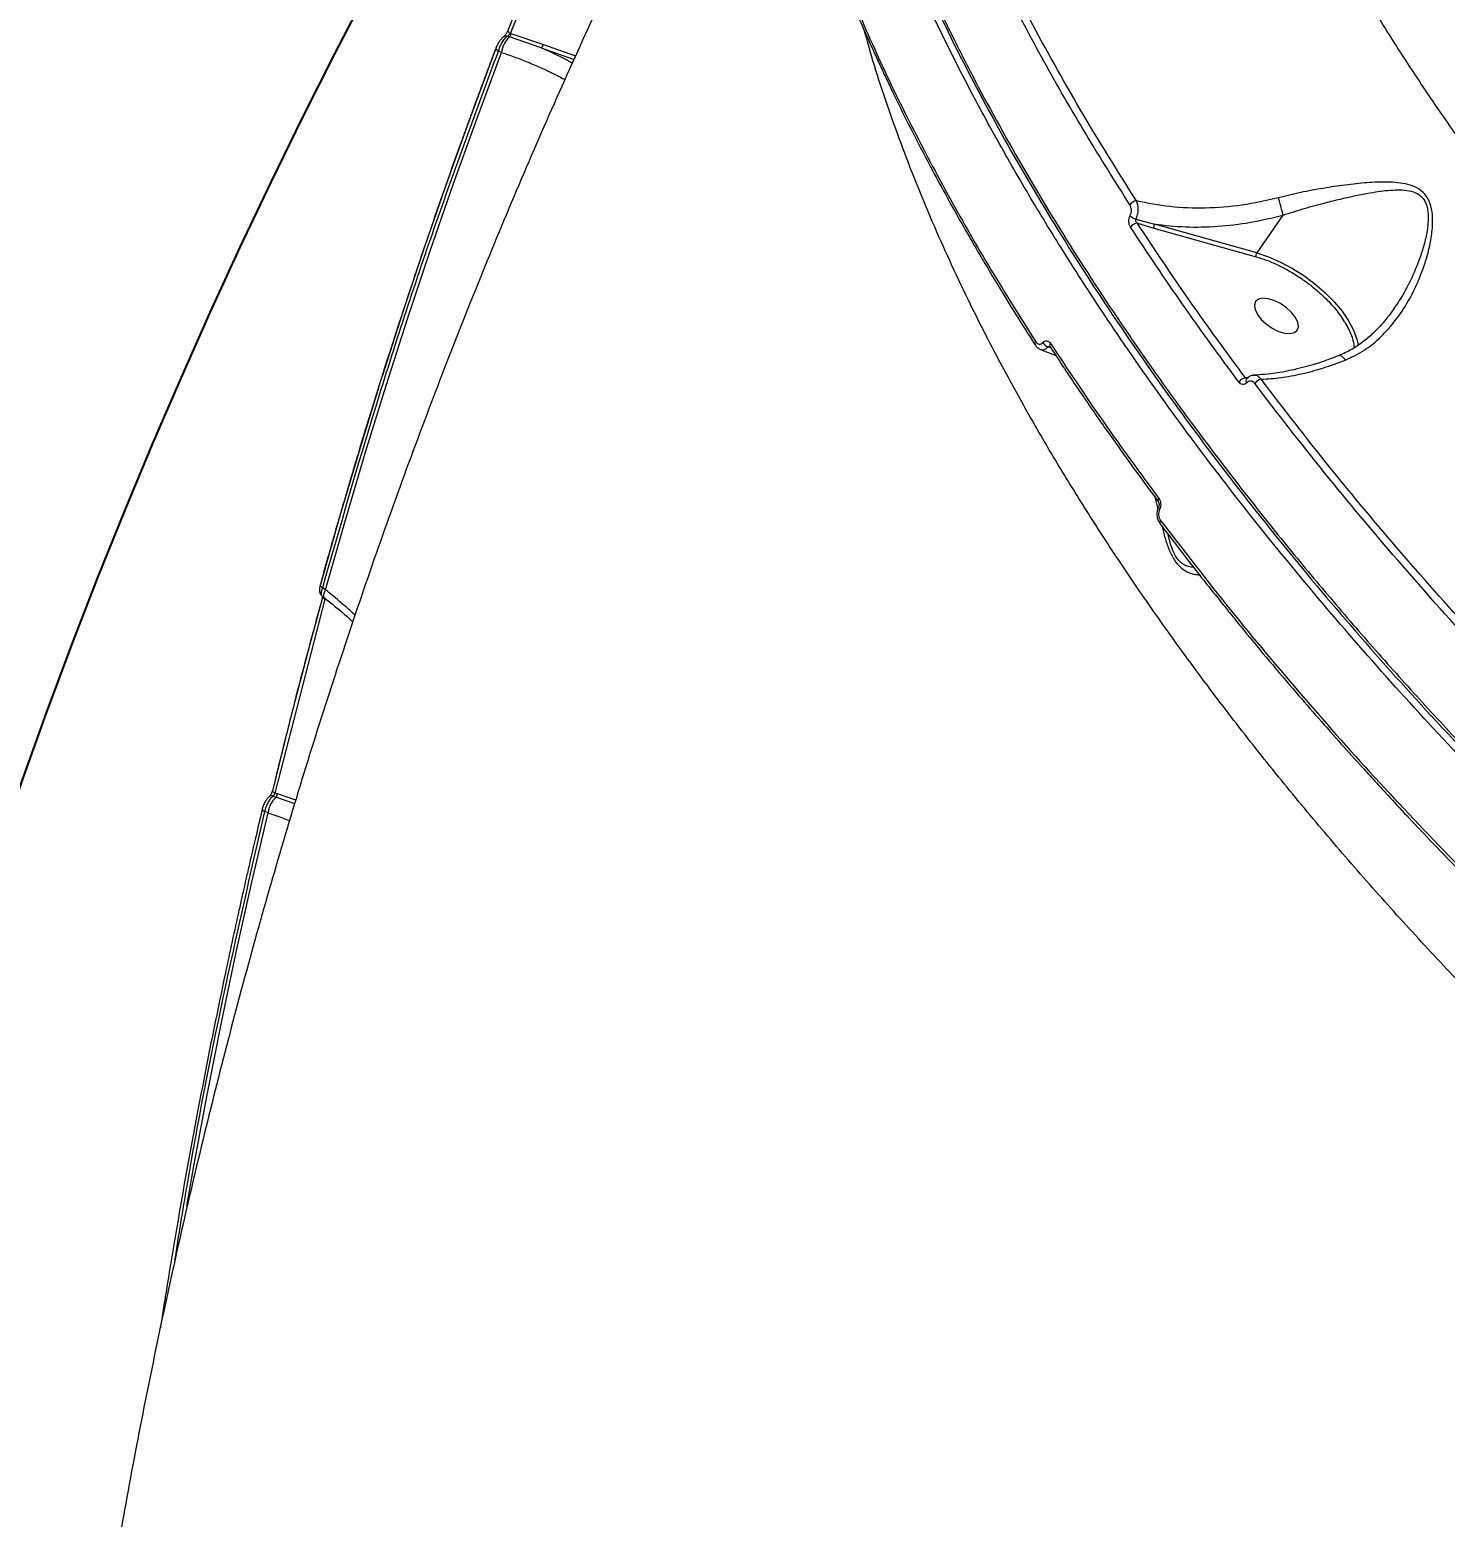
# Model space of a CAD drawing. Header units: millimetres. Extents: x -5609 to 5139, y -3980 to 3221.
# Drawn here: x 1602.7 to 1854.6, y 654.7 to 919.5 of the extents above; entities that cross this region are included whole.
import ezdxf

# ---------------------------------------------------------------- set-up
doc = ezdxf.new("R2010")
doc.units = ezdxf.units.MM
for name, color, linetype in [('DIKOM_ОБЪЕКТ', 7, 'Continuous'), ('DIKOM_РАЗМЕР_ЗОНА', 7, 'Continuous'), ('DIKOM_РАЗМЕР_ОБЪЕКТА', 7, 'Continuous')]:
    doc.layers.add(name, color=color, linetype=linetype)
doc.styles.add('style1', font='arial.ttf', dxfattribs={"width": 0.8})
doc.dimstyles.new('1-50', dxfattribs={"dimtxt": 300, "dimasz": 200, "dimexe": 100, "dimexo": 0, "dimgap": 100, "dimtad": 1, "dimtxsty": 'style1', "dimcen": 200, "dimclrd": 7, "dimclre": 7, "dimclrt": 7, "dimadec": 1, "dimazin": 2, "dimtfac": 1, "dimtmove": 0, "dimatfit": 2, "dimfxl": 0, "dimlwd": 25, "dimlwe": 18, "dimarcsym": 0})

# ---------------------------------------------------------------- blocks, each defined once
blk = doc.blocks.new('A$Cc336a1e3')
at = {"color": 7, "linetype": 'Continuous', "lineweight": 15}
for p, q in [((4508.39, 2191.76), (4521.38, 2224.09)), ((4507.88, 2191.28), (4508.23, 2191.16)), ((4513.85, 2189.2), (4508.23, 2191.16)), ((4508.51, 2191.72), (4508.39, 2191.76)), ((4514.18, 2189.78), (4508.51, 2191.72)), ((4506.82, 2188.39), (4506.25, 2188.59)), ((4619.7, 2158.71), (4623.01, 2157.82)), ((4645.87, 2159.44), (4641.24, 2152.7)), ((4619.96, 2157.97), (4622.88, 2157.13)), ((4622.88, 2157.13), (4641.11, 2152.01)), ((4641.24, 2152.7), (4623.01, 2157.82)), ((4665.62, 2142.87), (4665.46, 2142.65)), ((4602.74, 2135.51), (4605.43, 2134.45)), ((4474.99, 2093.12), (4475.5, 2092.72)), ((4466.52, 2056.54), (4475.43, 2091.09)), ((4474.92, 2091.58), (4475.24, 2091.33)), ((4475.43, 2091.09), (4475.54, 2091.01)), ((4466.17, 2056.01), (4466.67, 2055.83)), ((4466.95, 2056.39), (4466.52, 2056.54)), ((4464.23, 2053.73), (4464.23, 2053.67)), ((4465.27, 2053.06), (4464.7, 2053.26))]:
    blk.add_line(p, q, dxfattribs=at)
at = {"color": 8, "linetype": 'Continuous', "lineweight": 15}
for p, q in [((4520.01, 2187.74), (4514.18, 2189.78)), ((4513.85, 2189.2), (4519.73, 2187.14)), ((4604.42, 2135.87), (4604.06, 2135.97)), ((4639.55, 2130.44), (4639.19, 2130.45)), ((4623.07, 2109.25), (4623.57, 2107.13)), ((4475.43, 2091.09), (4475.41, 2091.28)), ((4470.02, 2054.66), (4466.67, 2055.83)), ((4470.21, 2055.28), (4466.95, 2056.39))]:
    blk.add_line(p, q, dxfattribs=at)
at = {"color": 8, "linetype": 'Continuous', "lineweight": 15, "flags": 128}
for points in [[(4507.22, 2191.21), (4507.22, 2191.21), (4507.33, 2191.28), (4507.46, 2191.32), (4507.59, 2191.33), (4507.74, 2191.32), (4507.88, 2191.28)], [(4485.62, 2130.78), (4489.25, 2142.09), (4493.23, 2154), (4497.33, 2165.84), (4501.57, 2177.61), (4505.93, 2189.3)], [(4641.24, 2152.7), (4643.32, 2152), (4645.43, 2151.07), (4647.54, 2149.95), (4649.59, 2148.66), (4651.54, 2147.21), (4653.34, 2145.65), (4654.96, 2144.01), (4656.37, 2142.32), (4657.53, 2140.61), (4658.41, 2138.94), (4659, 2137.33), (4659.24, 2136.25)], [(4604.49, 2136.6), (4604.41, 2136.46), (4604.36, 2136.33), (4604.35, 2136.2), (4604.37, 2136.09), (4604.42, 2135.99), (4604.42, 2135.99)], [(4474.64, 2093.75), (4478.1, 2105.93), (4481.69, 2118.05), (4485.03, 2128.92)], [(4624.08, 2105.09), (4624, 2104.95), (4623.95, 2104.83), (4623.93, 2104.71), (4623.93, 2104.61), (4623.97, 2104.52), (4623.98, 2104.51)], [(4475.5, 2092.72), (4475.34, 2092.39), (4475.22, 2092.09), (4475.15, 2091.82), (4475.13, 2091.61), (4475.16, 2091.44), (4475.24, 2091.33), (4475.25, 2091.32)], [(4466.17, 2057.14), (4467.23, 2061.49), (4468.3, 2065.83), (4469.39, 2070.16), (4470.5, 2074.49), (4471.62, 2078.81), (4472.76, 2083.12), (4473.92, 2087.42), (4475.01, 2091.42)], [(4450.81, 1983.03), (4452.14, 1990.49), (4454.5, 2003.11), (4456.99, 2015.68), (4459.62, 2028.2), (4462.38, 2040.66), (4465.27, 2053.06)]]:
    blk.add_lwpolyline(points, dxfattribs=at)
at = {"color": 7, "linetype": 'Continuous', "lineweight": 15, "flags": 128}
for points in [[(4475.5, 2092.72), (4478.96, 2104.92), (4482.55, 2117.06), (4486.27, 2129.12), (4490.12, 2141.12), (4494.1, 2153.05), (4498.22, 2164.9), (4502.45, 2176.68), (4506.82, 2188.39)], [(4505.81, 2189.18), (4505.81, 2189.17), (4505.8, 2189.1)], [(4647.9, 2138.51), (4648.41, 2138.93), (4648.62, 2139.56), (4648.51, 2140.34), (4648.09, 2141.21), (4647.4, 2142.11), (4646.49, 2142.95), (4645.43, 2143.68), (4644.31, 2144.23), (4643.23, 2144.55), (4642.27, 2144.63), (4641.5, 2144.45), (4640.99, 2144.03), (4640.78, 2143.4), (4640.89, 2142.62), (4641.31, 2141.75), (4642, 2140.85), (4642.91, 2140), (4643.97, 2139.28), (4645.08, 2138.73), (4646.17, 2138.41), (4647.13, 2138.33), (4647.9, 2138.51)]]:
    blk.add_lwpolyline(points, dxfattribs=at)
at = {"color": 7, "linetype": 'Continuous', "lineweight": 15}
for centre, radius, start, end in [((4511.38, 2187.82), 4.59, 133.304, 172.8684), ((4507.6, 2191.83), 0.92, 313.3374, 352.8545), ((4619.9, 2160.37), 1.58, 93.617, 144.5716), ((4620.23, 2160.8), 2.16, 223.5581, 255.6109), ((4620.01, 2156.4), 1.57, 91.92, 144.9337), ((4623.72, 2157.33), 0.862, 145.3416, 193.1465), ((4604.59, 2137.48), 1.6, 206.7619, 250.774), ((4639.43, 2128.74), 1.73, 97.9193, 145.5201), ((4642.31, 2128.45), 1.78, 100.4723, 145.1848), ((4469.82, 2052.49), 4.59, 133.308, 172.8712), ((4466.04, 2056.5), 0.918, 313.3126, 352.8842)]:
    blk.add_arc(centre, radius, start, end, dxfattribs=at)
at = {"color": 8, "linetype": 'Continuous', "lineweight": 15}
for centre, radius, start, end in [((4506.53, 2189.29), 0.753, 194.1155, 247.6224), ((4639.87, 2129.96), 0.591, 145.5517, 219.5175), ((4624.13, 2108.65), 0.508, 135.0403, 204.9546), ((4475.62, 2091.75), 0.691, 198.2311, 254.0465), ((4465.91, 2055.34), 0.717, 68.8437, 125.916), ((4464.88, 2053.94), 0.7, 202.7124, 255.5549)]:
    blk.add_arc(centre, radius, start, end, dxfattribs=at)
for points, knots in [([(4640.49, 2388.8), (4639.04, 2386.86), (4635.91, 2382.68), (4631.86, 2375.74), (4628.5, 2368.79), (4625.93, 2362.25), (4623.99, 2356.24), (4622.39, 2350.06), (4621.14, 2343.74), (4620.22, 2337.27), (4619.64, 2330.67), (4619.33, 2322.02), (4619.67, 2311.18), (4621.17, 2297.99), (4623.73, 2284.57), (4626.78, 2272.86), (4629.87, 2263.04), (4632.63, 2255.17), (4635.68, 2247.28), (4639.01, 2239.38), (4642.61, 2231.47), (4646.47, 2223.57), (4650.95, 2214.97), (4656.12, 2205.68), (4662.07, 2195.71), (4668.37, 2185.81), (4674.99, 2175.99), (4681.91, 2166.26), (4689.26, 2156.45), (4697.03, 2146.58), (4705.24, 2136.66), (4713.7, 2126.88), (4722.41, 2117.25), (4731.35, 2107.79), (4742.24, 2096.72), (4755.25, 2084.15), (4770.57, 2070.23), (4786.27, 2056.78), (4802.42, 2043.71), (4819.01, 2031.05), (4836.12, 2018.74), (4853.61, 2006.83), (4865.58, 1999.28), (4871.56, 1995.51)], [0, 0, 0, 0, 0.022627, 0.048904, 0.075068, 0.094287, 0.113407, 0.132427, 0.151348, 0.17017, 0.188892, 0.207515, 0.242083, 0.27621, 0.309897, 0.343143, 0.361945, 0.380603, 0.399117, 0.417487, 0.435714, 0.453796, 0.471735, 0.49438, 0.516801, 0.538998, 0.56097, 0.582718, 0.604241, 0.626761, 0.649067, 0.671162, 0.693044, 0.714714, 0.736171, 0.769763, 0.802978, 0.835814, 0.868272, 0.901147, 0.933806, 0.966922, 1, 1, 1, 1]), ([(4578.2, 2367.71), (4576.95, 2365.92), (4573.78, 2361.33), (4569.61, 2353.35), (4566.4, 2345.79), (4564.38, 2339.94), (4563.17, 2336.02), (4562.1, 2332.04), (4561.15, 2327.99), (4560.34, 2323.88), (4559.2, 2317), (4558.21, 2307.17), (4558.04, 2294.13), (4558.93, 2280.76), (4560.85, 2267.11), (4563.69, 2253.55), (4567.34, 2240.14), (4571.69, 2226.94), (4575.67, 2216.57), (4578.79, 2209.13), (4580.74, 2204.65), (4582.77, 2200.18), (4584.88, 2195.7), (4587.06, 2191.23), (4589.31, 2186.76), (4593.64, 2178.43), (4600.43, 2166.24), (4610.28, 2150.21), (4620.92, 2134.33), (4632.29, 2118.64), (4642.84, 2105.09), (4652.25, 2093.65), (4660.28, 2084.26), (4668.52, 2074.99), (4676.94, 2065.87), (4685.54, 2056.88), (4694.28, 2048.05), (4703.17, 2039.38), (4714.39, 2028.78), (4728.15, 2016.36), (4744.67, 2002.24), (4761.66, 1988.49), (4779.06, 1975.16), (4796.84, 1962.27), (4814.93, 1949.86), (4833.28, 1937.96), (4851.86, 1926.61), (4870.59, 1915.78), (4883.17, 1909.06), (4889.46, 1905.7)], [0, 0, 0, 0, 0.017262, 0.044061, 0.070739, 0.081187, 0.091616, 0.102027, 0.112418, 0.122791, 0.133146, 0.163606, 0.193717, 0.223478, 0.25289, 0.281952, 0.308762, 0.335268, 0.361469, 0.370224, 0.378944, 0.38763, 0.396282, 0.404899, 0.413481, 0.422029, 0.452695, 0.482966, 0.512842, 0.542323, 0.571408, 0.589387, 0.607212, 0.624881, 0.642397, 0.659758, 0.676964, 0.694016, 0.710914, 0.740043, 0.769123, 0.798154, 0.827136, 0.856069, 0.884953, 0.913788, 0.942574, 0.971312, 1, 1, 1, 1]), ([(4888.48, 1904.28), (4882.19, 1907.63), (4869.6, 1914.35), (4850.87, 1925.18), (4832.3, 1936.53), (4813.94, 1948.43), (4796.25, 1960.57), (4779.26, 1972.87), (4762.98, 1985.27), (4749.87, 1995.79), (4739.75, 2004.21), (4732.47, 2010.42), (4725.29, 2016.69), (4718.21, 2023.03), (4708.65, 2031.8), (4696.73, 2043.17), (4682.71, 2057.28), (4669.09, 2071.77), (4655.94, 2086.62), (4643.6, 2101.44), (4632.09, 2116.19), (4621.42, 2130.81), (4613.62, 2142.3), (4608.29, 2150.57), (4605.14, 2155.6), (4602.06, 2160.64), (4599.07, 2165.69), (4596.17, 2170.75), (4593.35, 2175.82), (4588.97, 2183.97), (4583.34, 2195.2), (4576.95, 2209.45), (4571.35, 2223.67), (4566.61, 2237.82), (4562.86, 2251.53), (4560.05, 2264.77), (4558.17, 2277.53), (4557.37, 2287.49), (4557.16, 2294.8), (4557.17, 2299.6), (4557.32, 2304.36), (4557.62, 2309.06), (4558.07, 2313.7), (4558.97, 2320.62), (4560.72, 2329.61), (4563.84, 2340.39), (4568.02, 2350.6), (4571.6, 2357.88), (4574.08, 2361.54), (4574.52, 2362.2)], [0, 0, 0, 0, 0.029065, 0.058179, 0.087342, 0.116556, 0.145819, 0.173176, 0.200576, 0.22802, 0.240974, 0.253937, 0.26691, 0.279892, 0.292885, 0.320352, 0.348221, 0.37649, 0.40516, 0.43423, 0.461724, 0.489568, 0.51776, 0.527333, 0.536945, 0.546597, 0.556289, 0.56602, 0.575791, 0.585601, 0.61327, 0.641292, 0.669668, 0.698398, 0.727482, 0.754947, 0.78272, 0.810802, 0.821919, 0.833084, 0.844297, 0.855557, 0.866865, 0.87822, 0.906866, 0.935654, 0.964583, 0.993653, 1, 1, 1, 1]), ([(4507.99, 2192.38), (4507.98, 2192.37), (4507.92, 2192.32), (4507.96, 2192.16), (4508.11, 2191.95), (4508.3, 2191.82), (4508.39, 2191.76)], [0, 0, 0, 0, 0.077066, 0.392431, 0.707729, 1, 1, 1, 1]), ([(4813.37, 1910.9), (4808.61, 1914.02), (4799.09, 1920.25), (4785.07, 1929.99), (4771.29, 1939.98), (4757.79, 1950.23), (4745.37, 1960.1), (4733.95, 1969.55), (4723.5, 1978.52), (4713.2, 1987.71), (4703.06, 1997.1), (4693.12, 2006.68), (4683.55, 2016.27), (4674.36, 2025.87), (4665.53, 2035.46), (4656.93, 2045.21), (4648.57, 2055.1), (4640.47, 2065.14), (4633.15, 2074.65), (4626.57, 2083.61), (4620.65, 2092.01), (4614.96, 2100.48), (4609.5, 2109), (4604.28, 2117.58), (4599.32, 2126.2), (4593.67, 2136.61), (4587.61, 2148.81), (4581.45, 2162.74), (4576.19, 2176.62), (4572.95, 2186.43), (4571.59, 2191.55), (4571.42, 2192.17)], [0, 0, 0, 0, 0.040249, 0.080537, 0.120547, 0.160412, 0.200491, 0.233123, 0.266009, 0.29915, 0.332546, 0.366197, 0.400102, 0.4325, 0.465218, 0.498258, 0.531618, 0.565298, 0.5993, 0.627123, 0.655194, 0.683514, 0.712083, 0.740899, 0.769965, 0.799278, 0.846784, 0.894953, 0.943784, 0.993278, 1, 1, 1, 1]), ([(4506.82, 2188.39), (4507.62, 2188.11), (4509.21, 2187.57), (4511.52, 2186.67), (4513.66, 2185.76), (4515.69, 2184.81), (4517.13, 2184.08), (4517.9, 2183.63), (4518.08, 2183.53)], [0, 0, 0, 0, 0.187744, 0.37421, 0.576452, 0.746716, 0.942479, 1, 1, 1, 1]), ([(4519.41, 2186.44), (4518.96, 2186.71), (4517.32, 2187.67), (4515.3, 2188.56), (4513.85, 2189.2)], [0, 0, 0, 0, 0.278048, 1, 1, 1, 1]), ([(4645.87, 2159.44), (4647.14, 2159.84), (4649.67, 2160.63), (4653.07, 2161.55), (4656.01, 2162.28), (4658.52, 2162.85), (4661.37, 2163.42), (4664.53, 2163.9), (4667.38, 2164), (4669.45, 2163.51), (4670.55, 2162.78), (4671.16, 2161.88), (4671.48, 2161.08), (4671.66, 2160.2), (4671.76, 2158.74), (4671.57, 2156.66), (4670.99, 2154.12), (4670.03, 2151.13), (4668.6, 2147.81), (4667.06, 2144.87), (4665.94, 2143.32), (4665.62, 2142.87)], [0, 0, 0, 0, 0.079791, 0.15972, 0.215069, 0.268962, 0.323428, 0.405075, 0.485257, 0.524369, 0.562155, 0.580782, 0.600148, 0.618896, 0.638876, 0.691698, 0.746223, 0.79775, 0.882402, 0.965901, 1, 1, 1, 1]), ([(4641.11, 2152.01), (4641.7, 2151.82), (4642.95, 2151.43), (4644.97, 2150.57), (4647.18, 2149.42), (4649.51, 2147.93), (4651.86, 2146.12), (4654.09, 2144.02), (4656.02, 2141.74), (4657.48, 2139.4), (4658.36, 2137.37), (4658.48, 2136.26), (4658.53, 2135.81)], [0, 0, 0, 0, 0.074597, 0.157028, 0.247604, 0.346277, 0.452512, 0.56519, 0.682554, 0.802315, 0.921897, 1, 1, 1, 1]), ([(4601.85, 2136.92), (4601.81, 2136.83), (4601.71, 2136.65), (4601.69, 2136.45), (4601.76, 2136.37), (4601.78, 2136.34)], [0, 0, 0, 0, 0.394265, 0.81825, 1, 1, 1, 1]), ([(4602.76, 2135.56), (4602.83, 2135.52), (4603.06, 2135.4), (4603.54, 2135.52), (4603.89, 2135.82), (4604.06, 2135.97)], [0, 0, 0, 0, 0.168502, 0.583243, 1, 1, 1, 1]), ([(4604.06, 2135.97), (4604.08, 2135.99), (4604.12, 2136.02), (4604.22, 2136.06), (4604.35, 2136.07), (4604.43, 2136.03), (4604.47, 2136.02)], [0, 0, 0, 0, 0.185257, 0.377029, 0.785392, 1, 1, 1, 1]), ([(4656.98, 2133.61), (4656.82, 2133.82), (4656.57, 2134.14), (4656.26, 2134.36), (4656.03, 2134.47), (4655.91, 2134.41), (4655.86, 2134.38)], [0, 0, 0, 0, 0.378552, 0.582818, 0.791678, 1, 1, 1, 1]), ([(4639.44, 2130.3), (4639.44, 2130.3), (4639.4, 2130.3), (4639.3, 2130.34), (4639.23, 2130.41), (4639.19, 2130.45)], [0, 0, 0, 0, 0.007093, 0.503427, 1, 1, 1, 1]), ([(4641.98, 2130.2), (4641.81, 2130.38), (4641.48, 2130.74), (4641.01, 2130.95), (4640.75, 2130.9), (4640.7, 2130.89)], [0, 0, 0, 0, 0.445665, 0.89067, 1, 1, 1, 1]), ([(4623.92, 2107.05), (4623.85, 2107.13), (4623.75, 2107.25), (4623.71, 2107.39), (4623.7, 2107.48), (4623.72, 2107.52), (4623.73, 2107.53)], [0, 0, 0, 0, 0.420165, 0.647269, 0.879482, 1, 1, 1, 1]), ([(4624.34, 2104.05), (4624.51, 2103.34), (4624.85, 2101.95), (4625.55, 2099.89), (4626.46, 2098.02), (4627.63, 2096.66), (4628.96, 2095.82), (4630.1, 2095.46), (4630.77, 2095.42), (4630.99, 2095.41)], [0, 0, 0, 0, 0.144484, 0.286167, 0.430667, 0.575344, 0.718911, 0.90744, 1, 1, 1, 1]), ([(4629.94, 2096.75), (4629.87, 2096.75), (4629.51, 2096.75), (4628.94, 2096.89), (4628.3, 2097.17), (4627.66, 2097.58), (4626.89, 2098.39), (4626.18, 2099.84), (4625.73, 2101.28), (4625.54, 2102.21), (4625.46, 2102.58)], [0, 0, 0, 0, 0.039455, 0.212836, 0.302066, 0.383551, 0.549975, 0.716743, 0.886608, 1, 1, 1, 1]), ([(4474.53, 2093.63), (4474.53, 2093.57), (4474.52, 2093.47), (4474.7, 2093.28), (4474.89, 2093.17), (4474.99, 2093.12)], [0, 0, 0, 0, 0.341553, 0.683125, 1, 1, 1, 1]), ([(4474.92, 2091.58), (4474.85, 2091.66), (4474.73, 2091.84), (4474.76, 2092.4), (4474.91, 2092.88), (4474.99, 2093.12)], [0, 0, 0, 0, 0.338338, 0.669799, 1, 1, 1, 1]), ([(4480.76, 2088.19), (4480.36, 2088.56), (4479.6, 2089.28), (4478.27, 2090.45), (4476.92, 2091.6), (4475.92, 2092.39), (4475.5, 2092.72)], [0, 0, 0, 0, 0.241337, 0.462961, 0.772367, 1, 1, 1, 1]), ([(4466.06, 2057.03), (4466.05, 2056.98), (4466.05, 2056.87), (4466.23, 2056.69), (4466.42, 2056.59), (4466.52, 2056.54)], [0, 0, 0, 0, 0.341628, 0.683264, 1, 1, 1, 1]), ([(4448.7, 1973.41), (4449.4, 1977.82), (4451.9, 1993.52), (4457.14, 2020.2), (4462.18, 2042.24), (4464.7, 2053.26)], [0, 0, 0, 0, 0.163088, 0.581554, 1, 1, 1, 1]), ([(4465.27, 2053.06), (4466.19, 2052.74), (4467.51, 2052.28), (4468.73, 2051.77), (4469.1, 2051.62)], [0, 0, 0, 0, 0.693062, 1, 1, 1, 1])]:
    blk.add_open_spline(points, degree=3, knots=knots, dxfattribs=at)
at = {"color": 7, "linetype": 'Continuous', "lineweight": 15}
for points, knots in [([(4559.57, 2318.69), (4559.13, 2315.46), (4558.12, 2308.02), (4557.88, 2295.73), (4558.62, 2281.96), (4560.31, 2269.29), (4562.52, 2257.94), (4564.92, 2247.97), (4567.83, 2237.78), (4571.15, 2227.74), (4574.98, 2217.46), (4579.96, 2205.39), (4586.6, 2191.07), (4595.03, 2174.97), (4604.47, 2158.73), (4614.89, 2142.42), (4626.27, 2126.07), (4638.56, 2109.72), (4651.74, 2093.43), (4665.77, 2077.25), (4680.59, 2061.23), (4696.15, 2045.43), (4712.41, 2029.89), (4729.33, 2014.66), (4746.86, 1999.78), (4764.94, 1985.29), (4783.5, 1971.24), (4800.89, 1958.84), (4816.94, 1947.97), (4831.55, 1938.51), (4844.64, 1930.42), (4856.06, 1923.63), (4863.38, 1919.41), (4868.38, 1916.59), (4871.33, 1914.94), (4874.85, 1912.99), (4879.02, 1910.71), (4883.84, 1908.12), (4887.28, 1906.31), (4889.1, 1905.34)], [0, 0, 0, 0, 0.027389, 0.062923, 0.098461, 0.134071, 0.157765, 0.181452, 0.205572, 0.229702, 0.251297, 0.276191, 0.311718, 0.347318, 0.382848, 0.418367, 0.453886, 0.489404, 0.524924, 0.560518, 0.596048, 0.631564, 0.667079, 0.702594, 0.738111, 0.773701, 0.809233, 0.844748, 0.871267, 0.897785, 0.924305, 0.941808, 0.958909, 0.963261, 0.968323, 0.974533, 0.981894, 0.990387, 1, 1, 1, 1]), ([(4552.28, 2252.81), (4551.2, 2250.83), (4547.27, 2243.62), (4540.75, 2231.01), (4532.73, 2214.97), (4524.98, 2198.75), (4517.49, 2182.37), (4510.27, 2165.82), (4503.32, 2149.12), (4496.63, 2132.26), (4490.21, 2115.26), (4484.07, 2098.11), (4478.2, 2080.82), (4472.61, 2063.4), (4467.3, 2045.85), (4462.27, 2028.18), (4457.52, 2010.38), (4453.05, 1992.47), (4448.87, 1974.45), (4444.98, 1956.33), (4441.37, 1938.11), (4438.05, 1919.79), (4435.03, 1901.38), (4432.66, 1885.61), (4431.41, 1875.94), (4430.96, 1872.47)], [0, 0, 0, 0, 0.017073, 0.062161, 0.107301, 0.152493, 0.197737, 0.243033, 0.28838, 0.333777, 0.379225, 0.424722, 0.470268, 0.51586, 0.5615, 0.607185, 0.652914, 0.698687, 0.744502, 0.790357, 0.836252, 0.882186, 0.928156, 0.974162, 1, 1, 1, 1]), ([(4520.94, 2224.63), (4518.78, 2219.44), (4514.33, 2208.74), (4510.12, 2197.87), (4507.95, 2192.27)], [0, 0, 0, 0, 0.484376, 1, 1, 1, 1]), ([(4618.61, 2161.28), (4615.94, 2165.53), (4610.56, 2174.06), (4603.2, 2186.88), (4596.38, 2199.76), (4590.11, 2212.7), (4586.49, 2221.24), (4584.68, 2225.54)], [0, 0, 0, 0, 0.19507, 0.392603, 0.592604, 0.795069, 1, 1, 1, 1]), ([(4619.8, 2161.95), (4616.4, 2167.37), (4609.6, 2178.21), (4600.68, 2194.34), (4592.64, 2210.33), (4588.18, 2220.81), (4585.94, 2226.06)], [0, 0, 0, 0, 0.250162, 0.499729, 0.74947, 1, 1, 1, 1]), ([(4567.83, 2200.63), (4568.5, 2199), (4569.73, 2196.02), (4571.51, 2191.94), (4572.98, 2188.66), (4574.22, 2185.98), (4575.33, 2183.6), (4576.98, 2180.15), (4579.24, 2175.57), (4582.03, 2170.13), (4584.78, 2164.98), (4587.37, 2160.27), (4589.54, 2156.45), (4591.4, 2153.22), (4593.19, 2150.18), (4595.51, 2146.32), (4598.39, 2141.62), (4600.57, 2138.21), (4601.74, 2136.37)], [0, 0, 0, 0, 0.077818, 0.142457, 0.193972, 0.232971, 0.26916, 0.306026, 0.394992, 0.4843, 0.560073, 0.634704, 0.702756, 0.737061, 0.783768, 0.843148, 0.915243, 1, 1, 1, 1]), ([(4567.93, 2201.19), (4569.74, 2196.89), (4573.36, 2188.34), (4579.63, 2175.4), (4586.45, 2162.52), (4593.8, 2149.7), (4599.18, 2141.16), (4601.85, 2136.92)], [0, 0, 0, 0, 0.20493, 0.407396, 0.607397, 0.804931, 1, 1, 1, 1]), ([(4507.22, 2191.21), (4507.11, 2191.11), (4506.86, 2190.91), (4506.48, 2190.44), (4506.1, 2189.84), (4505.91, 2189.41), (4505.81, 2189.18)], [0, 0, 0, 0, 0.212908, 0.449674, 0.711191, 1, 1, 1, 1]), ([(4506.25, 2188.59), (4506.33, 2188.85), (4506.51, 2189.38), (4506.93, 2190.18), (4507.41, 2190.87), (4507.73, 2191.15), (4507.88, 2191.28)], [0, 0, 0, 0, 0.248581, 0.497987, 0.754261, 1, 1, 1, 1]), ([(4507.96, 2192.35), (4507.93, 2192.28), (4507.88, 2192.14), (4507.77, 2191.93), (4507.65, 2191.74), (4507.54, 2191.57), (4507.44, 2191.43), (4507.35, 2191.33), (4507.27, 2191.25), (4507.24, 2191.22), (4507.22, 2191.21)], [0, 0, 0, 0, 0.157656, 0.306154, 0.44562, 0.575927, 0.695977, 0.806932, 0.90782, 1, 1, 1, 1]), ([(4507.88, 2191.28), (4507.9, 2191.29), (4507.93, 2191.32), (4508.01, 2191.39), (4508.12, 2191.49), (4508.27, 2191.63), (4508.35, 2191.71), (4508.39, 2191.76)], [0, 0, 0, 0, 0.112411, 0.228576, 0.476685, 0.732804, 1, 1, 1, 1]), ([(4514.18, 2189.78), (4514.16, 2189.72), (4514.15, 2189.63), (4514.1, 2189.5), (4514.05, 2189.41), (4514, 2189.33), (4513.94, 2189.25), (4513.89, 2189.22), (4513.85, 2189.2)], [0, 0, 0, 0, 0.239479, 0.368337, 0.499985, 0.631564, 0.760536, 1, 1, 1, 1]), ([(4505.8, 2189.1), (4505.24, 2187.62), (4504.25, 2184.99), (4502.95, 2181.5), (4501.94, 2178.78), (4501.11, 2176.51), (4500.32, 2174.34), (4498.53, 2169.37), (4494.79, 2158.85), (4488.74, 2140.94), (4483.59, 2124.64), (4480.11, 2113), (4478.87, 2108.81), (4477.88, 2105.39), (4476.98, 2102.27), (4475.83, 2098.23), (4474.99, 2095.22), (4474.52, 2093.55)], [0, 0, 0, 0, 0.047516, 0.084814, 0.111897, 0.134469, 0.157569, 0.181156, 0.29281, 0.492191, 0.745946, 0.801743, 0.852947, 0.875436, 0.907425, 0.948947, 1, 1, 1, 1]), ([(4474.99, 2093.12), (4478.09, 2103.92), (4484.3, 2125.53), (4494.73, 2157.37), (4502.41, 2178.18), (4506.25, 2188.59)], [0, 0, 0, 0, 0.333329, 0.666673, 1, 1, 1, 1]), ([(4656.98, 2133.61), (4658.13, 2134.16), (4660.44, 2135.25), (4663.4, 2137.75), (4665.99, 2140.68), (4668.17, 2143.99), (4669.97, 2147.58), (4671.23, 2150.96), (4672.04, 2154.04), (4672.48, 2156.76), (4672.55, 2159.3), (4672.14, 2161.52), (4671.2, 2163.23), (4669.76, 2164.34), (4667.55, 2165.12), (4664.55, 2165.38), (4660.81, 2165.23), (4656.97, 2164.81), (4653.04, 2164.22), (4649.04, 2163.48), (4646.38, 2162.83), (4645.06, 2162.51)], [0, 0, 0, 0, 0.061319, 0.122895, 0.184259, 0.246331, 0.308248, 0.370433, 0.412488, 0.45489, 0.497647, 0.530164, 0.562922, 0.595544, 0.62778, 0.691079, 0.753742, 0.815775, 0.877154, 0.938719, 1, 1, 1, 1]), ([(4618.67, 2159.31), (4618.73, 2159.47), (4618.87, 2159.78), (4618.91, 2160.34), (4618.83, 2160.87), (4618.68, 2161.15), (4618.61, 2161.28)], [0, 0, 0, 0, 0.249893, 0.499709, 0.749684, 1, 1, 1, 1]), ([(4619.7, 2158.71), (4619.81, 2158.97), (4620.03, 2159.49), (4620.14, 2160.4), (4620.08, 2161.27), (4619.89, 2161.72), (4619.8, 2161.95)], [0, 0, 0, 0, 0.252641, 0.503869, 0.752845, 1, 1, 1, 1]), ([(4645.06, 2162.51), (4642.89, 2162.03), (4638.56, 2161.05), (4632.06, 2160.58), (4625.71, 2160.78), (4621.77, 2161.56), (4619.8, 2161.95)], [0, 0, 0, 0, 0.250402, 0.501394, 0.750643, 1, 1, 1, 1]), ([(4645.87, 2159.44), (4645.83, 2159.66), (4645.73, 2160.1), (4645.59, 2160.66), (4645.5, 2161), (4645.46, 2161.16), (4645.37, 2161.48), (4645.22, 2161.98), (4645.12, 2162.32), (4645.06, 2162.51)], [0, 0, 0, 0, 0.240126, 0.499304, 0.50429, 0.541412, 0.642068, 0.798141, 1, 1, 1, 1]), ([(4618.73, 2157.3), (4618.65, 2157.44), (4618.5, 2157.73), (4618.43, 2158.27), (4618.46, 2158.83), (4618.6, 2159.15), (4618.67, 2159.31)], [0, 0, 0, 0, 0.250283, 0.50036, 0.750163, 1, 1, 1, 1]), ([(4619.96, 2157.97), (4619.91, 2158.02), (4619.8, 2158.13), (4619.7, 2158.33), (4619.66, 2158.5), (4619.67, 2158.63), (4619.69, 2158.68), (4619.7, 2158.71)], [0, 0, 0, 0, 0.274869, 0.536635, 0.777335, 0.890197, 1, 1, 1, 1]), ([(4623.01, 2157.82), (4624.83, 2157.62), (4628.48, 2157.22), (4634.22, 2157.36), (4640.07, 2158.02), (4643.94, 2158.96), (4645.87, 2159.44)], [0, 0, 0, 0, 0.248387, 0.498748, 0.749559, 1, 1, 1, 1]), ([(4645.87, 2159.44), (4645.87, 2159.44), (4645.87, 2159.44), (4645.87, 2159.44), (4645.87, 2159.44)], [0, 0, 0, 0, 0.455816, 1, 1, 1, 1]), ([(4638, 2129.71), (4634.65, 2134.28), (4627.89, 2143.49), (4621.79, 2152.68), (4618.73, 2157.3)], [0, 0, 0, 0, 0.4968, 1, 1, 1, 1]), ([(4639.19, 2130.45), (4635.82, 2135.04), (4629.08, 2144.21), (4623, 2153.38), (4619.96, 2157.97)], [0, 0, 0, 0, 0.499999, 1, 1, 1, 1]), ([(4641.11, 2152.01), (4641.1, 2152.06), (4641.07, 2152.15), (4641.09, 2152.35), (4641.15, 2152.54), (4641.21, 2152.64), (4641.24, 2152.7)], [0, 0, 0, 0, 0.250007, 0.499956, 0.749999, 1, 1, 1, 1]), ([(4665.65, 2142.83), (4665.17, 2142.16), (4664.07, 2140.64), (4662.27, 2138.68), (4660.23, 2136.9), (4658.16, 2135.46), (4656.6, 2134.77), (4655.83, 2134.44)], [0, 0, 0, 0, 0.186511, 0.420144, 0.602499, 0.805368, 1, 1, 1, 1]), ([(4601.85, 2136.92), (4601.94, 2136.8), (4602.12, 2136.58), (4602.47, 2136.44), (4602.84, 2136.48), (4603.05, 2136.67), (4603.16, 2136.76)], [0, 0, 0, 0, 0.250568, 0.500624, 0.750358, 1, 1, 1, 1]), ([(4603.16, 2136.76), (4603.27, 2136.86), (4603.48, 2137.05), (4603.86, 2137.09), (4604.22, 2136.95), (4604.4, 2136.72), (4604.49, 2136.6)], [0, 0, 0, 0, 0.249569, 0.499428, 0.749409, 1, 1, 1, 1]), ([(4601.76, 2136.33), (4601.9, 2136.15), (4602.19, 2135.78), (4602.57, 2135.6), (4602.77, 2135.52)], [0, 0, 0, 0, 0.493624, 1, 1, 1, 1]), ([(4604.38, 2136.05), (4605.16, 2134.86), (4606.59, 2132.67), (4608.61, 2129.66), (4610.28, 2127.19), (4611.63, 2125.22), (4612.99, 2123.25), (4614.71, 2120.8), (4617.08, 2117.45), (4620.11, 2113.24), (4622.4, 2110.16), (4623.65, 2108.47)], [0, 0, 0, 0, 0.129072, 0.238336, 0.327831, 0.397564, 0.452496, 0.542853, 0.6642, 0.816561, 1, 1, 1, 1]), ([(4604.49, 2136.6), (4607.56, 2131.98), (4613.65, 2122.79), (4620.41, 2113.58), (4623.77, 2109.01)], [0, 0, 0, 0, 0.5032, 1, 1, 1, 1]), ([(4655.94, 2134.46), (4654.84, 2134.04), (4652.45, 2133.14), (4648.7, 2132.07), (4644.61, 2131.21), (4641.95, 2131.01), (4640.56, 2130.91)], [0, 0, 0, 0, 0.203239, 0.439189, 0.704768, 1, 1, 1, 1]), ([(4641.98, 2130.2), (4643.14, 2130.28), (4645.45, 2130.44), (4649.18, 2131.15), (4653.03, 2132.16), (4655.66, 2133.13), (4656.98, 2133.61)], [0, 0, 0, 0, 0.249413, 0.499087, 0.750589, 1, 1, 1, 1]), ([(4639.42, 2129.59), (4639.31, 2129.49), (4639.09, 2129.31), (4638.7, 2129.26), (4638.31, 2129.38), (4638.11, 2129.6), (4638, 2129.71)], [0, 0, 0, 0, 0.249758, 0.499642, 0.749659, 1, 1, 1, 1]), ([(4640.69, 2130.91), (4640.45, 2130.88), (4640.1, 2130.82), (4639.66, 2130.56), (4639.48, 2130.39), (4639.39, 2130.3)], [0, 0, 0, 0, 0.501572, 0.751972, 1, 1, 1, 1]), ([(4640.84, 2129.46), (4640.74, 2129.57), (4640.53, 2129.8), (4640.14, 2129.92), (4639.75, 2129.87), (4639.53, 2129.68), (4639.42, 2129.59)], [0, 0, 0, 0, 0.250335, 0.500402, 0.750289, 1, 1, 1, 1]), ([(4693.91, 2067.94), (4689.18, 2072.88), (4679.64, 2082.82), (4666.11, 2098.07), (4653.02, 2113.64), (4644.92, 2124.16), (4640.84, 2129.46)], [0, 0, 0, 0, 0.244484, 0.492644, 0.744483, 1, 1, 1, 1]), ([(4694.93, 2068.82), (4690.1, 2073.86), (4680.44, 2083.93), (4666.86, 2099.25), (4653.92, 2114.67), (4645.97, 2125.02), (4641.98, 2130.2)], [0, 0, 0, 0, 0.250353, 0.500002, 0.749651, 1, 1, 1, 1]), ([(4623.67, 2108.44), (4623.7, 2108.38), (4623.78, 2108.25), (4623.83, 2108.01), (4623.82, 2107.76), (4623.76, 2107.61), (4623.73, 2107.53)], [0, 0, 0, 0, 0.247351, 0.496213, 0.746845, 1, 1, 1, 1]), ([(4623.77, 2109.01), (4623.85, 2108.88), (4624.02, 2108.6), (4624.12, 2108.07), (4624.11, 2107.52), (4623.98, 2107.21), (4623.92, 2107.05)], [0, 0, 0, 0, 0.250187, 0.500251, 0.750091, 1, 1, 1, 1]), ([(4623.73, 2107.53), (4623.66, 2107.39), (4623.54, 2107.11), (4623.42, 2106.52), (4623.43, 2105.81), (4623.62, 2105.07), (4623.86, 2104.69), (4623.98, 2104.51)], [0, 0, 0, 0, 0.153326, 0.297456, 0.560769, 0.794378, 1, 1, 1, 1]), ([(4623.92, 2107.05), (4623.86, 2106.9), (4623.74, 2106.59), (4623.72, 2106.04), (4623.82, 2105.5), (4623.99, 2105.23), (4624.08, 2105.09)], [0, 0, 0, 0, 0.249905, 0.499744, 0.749774, 1, 1, 1, 1]), ([(4624.08, 2105.09), (4628.16, 2099.79), (4636.25, 2089.26), (4649.34, 2073.68), (4662.87, 2058.43), (4672.4, 2048.48), (4677.13, 2043.54)], [0, 0, 0, 0, 0.255515, 0.507356, 0.755516, 1, 1, 1, 1]), ([(4623.95, 2104.55), (4625.18, 2102.94), (4627.42, 2099.98), (4630.54, 2095.96), (4633.08, 2092.75), (4635.18, 2090.13), (4637.05, 2087.81), (4639.77, 2084.47), (4643.45, 2080.03), (4647.89, 2074.8), (4652.16, 2069.88), (4656.11, 2065.41), (4659.36, 2061.79), (4662.12, 2058.76), (4664.75, 2055.9), (4668.11, 2052.29), (4672.25, 2047.92), (4675.31, 2044.76), (4676.96, 2043.05)], [0, 0, 0, 0, 0.07783, 0.142487, 0.194028, 0.233048, 0.269235, 0.3061, 0.395066, 0.484378, 0.560156, 0.634797, 0.702862, 0.737136, 0.783802, 0.843136, 0.915181, 1, 1, 1, 1]), ([(4474.53, 2093.62), (4474.49, 2093.45), (4474.4, 2093.1), (4474.4, 2092.54), (4474.53, 2091.97), (4474.78, 2091.71), (4474.91, 2091.58)], [0, 0, 0, 0, 0.210308, 0.446132, 0.710846, 1, 1, 1, 1]), ([(4474.97, 2091.52), (4473.47, 2085.97), (4470.36, 2074.51), (4467.52, 2062.92), (4466.05, 2056.95)], [0, 0, 0, 0, 0.484376, 1, 1, 1, 1]), ([(4475.25, 2091.32), (4476.5, 2090.34), (4478.3, 2088.93), (4479.87, 2087.46), (4480.36, 2087.01)], [0, 0, 0, 0, 0.693852, 1, 1, 1, 1]), ([(4465.49, 2055.92), (4465.38, 2055.82), (4465.13, 2055.59), (4464.78, 2055.09), (4464.44, 2054.44), (4464.31, 2053.97), (4464.23, 2053.73)], [0, 0, 0, 0, 0.214799, 0.452129, 0.712993, 1, 1, 1, 1]), ([(4464.7, 2053.26), (4464.78, 2053.55), (4464.92, 2054.1), (4465.29, 2054.9), (4465.72, 2055.59), (4466.02, 2055.87), (4466.17, 2056.01)], [0, 0, 0, 0, 0.263737, 0.499738, 0.750581, 1, 1, 1, 1]), ([(4466.05, 2057.02), (4466.03, 2056.94), (4466, 2056.8), (4465.91, 2056.59), (4465.83, 2056.4), (4465.74, 2056.24), (4465.66, 2056.11), (4465.59, 2056.02), (4465.53, 2055.95), (4465.5, 2055.93), (4465.49, 2055.92)], [0, 0, 0, 0, 0.158072, 0.306965, 0.446217, 0.576439, 0.69605, 0.806742, 0.907551, 1, 1, 1, 1]), ([(4466.17, 2056.01), (4466.2, 2056.04), (4466.26, 2056.09), (4466.32, 2056.19), (4466.36, 2056.24)], [0, 0, 0, 0, 0.495277, 1, 1, 1, 1]), ([(4466.36, 2056.24), (4466.39, 2056.28), (4466.45, 2056.38), (4466.5, 2056.49), (4466.52, 2056.54)], [0, 0, 0, 0, 0.46543, 1, 1, 1, 1]), ([(4464.23, 2053.67), (4463.86, 2052.1), (4463.2, 2049.3), (4462.34, 2045.61), (4461.68, 2042.73), (4461.13, 2040.32), (4460.61, 2038.03), (4459.44, 2032.78), (4457.03, 2021.65), (4453.21, 2002.78), (4450.09, 1985.64), (4448.04, 1973.43), (4447.32, 1969.04), (4446.75, 1965.46), (4446.4, 1963.22), (4446.17, 1961.75), (4446.11, 1961.36)], [0, 0, 0, 0, 0.051714, 0.092307, 0.121782, 0.146349, 0.17149, 0.197161, 0.31868, 0.535676, 0.811849, 0.872576, 0.928304, 0.952781, 0.987595, 1, 1, 1, 1])]:
    blk.add_open_spline(points, degree=3, knots=knots, dxfattribs=at)
blk = doc.blocks.new('*D2')
at = {"layer": 'Defpoints', "color": 0, "transparency": 16777216}
for p in [(-5158.5, 3221.44), (639.33, 3221.44), (2080.28, -2772.9)]:
    blk.add_point(p, dxfattribs=at)
at = {"layer": 'DIKOM_РАЗМЕР_ЗОНА', "color": 7, "lineweight": 18, "transparency": 16777216}
for p, q in [((639.33, 3221.44), (-5258.5, 3221.44)), ((2080.28, -2772.9), (-5258.5, -2772.9))]:
    blk.add_line(p, q, dxfattribs=at)
at = {"layer": 'DIKOM_РАЗМЕР_ЗОНА', "color": 7, "lineweight": 25, "transparency": 16777216}
blk.add_line((-5158.5, -2572.9), (-5158.5, 3021.44), dxfattribs=at)
at = {"layer": 'DIKOM_РАЗМЕР_ЗОНА', "color": 7, "transparency": 16777216}
for points in [[(-5191.83, 3021.44), (-5125.17, 3021.44), (-5158.5, 3221.44)], [(-5191.83, -2572.9), (-5125.17, -2572.9), (-5158.5, -2772.9)]]:
    blk.add_solid(points, dxfattribs=at)
at = {"layer": 'DIKOM_РАЗМЕР_ЗОНА', "color": 7, "transparency": 16777216, "insert": (-5411.67, 224.27), "char_height": 300, "attachment_point": 5, "rotation": 90, "style": 'style1'}
blk.add_mtext('6000', dxfattribs=at)

msp = doc.modelspace()

# ---------------------------------------------------------------- linework, layer by layer
at = {"layer": 'DIKOM_РАЗМЕР_ОБЪЕКТА'}
msp.add_circle((2594.5, 436), 1052.678, dxfattribs=at)

# ---------------------------------------------------------------- block references
at = {"layer": 'DIKOM_ОБЪЕКТ'}
msp.add_blockref('A$Cc336a1e3', (-2820.166, -1272.903), dxfattribs=at)

# ---------------------------------------------------------------- dimensions: what is measured, and where the dimension line sits
at = {"layer": 'DIKOM_РАЗМЕР_ЗОНА'}
dim = msp.add_linear_dim(base=(-5158.5, 3221.444), p1=(2080.276, -2772.903), p2=(639.334, 3221.444), angle=90, text='6000', dimstyle='1-50', dxfattribs=at)
dim.commit()
dim.dimension.update_dxf_attribs({"geometry": '*D2', "text_midpoint": (-5158.5, 224.27), "dimtype": 160})

doc.saveas('drawing.dxf')
